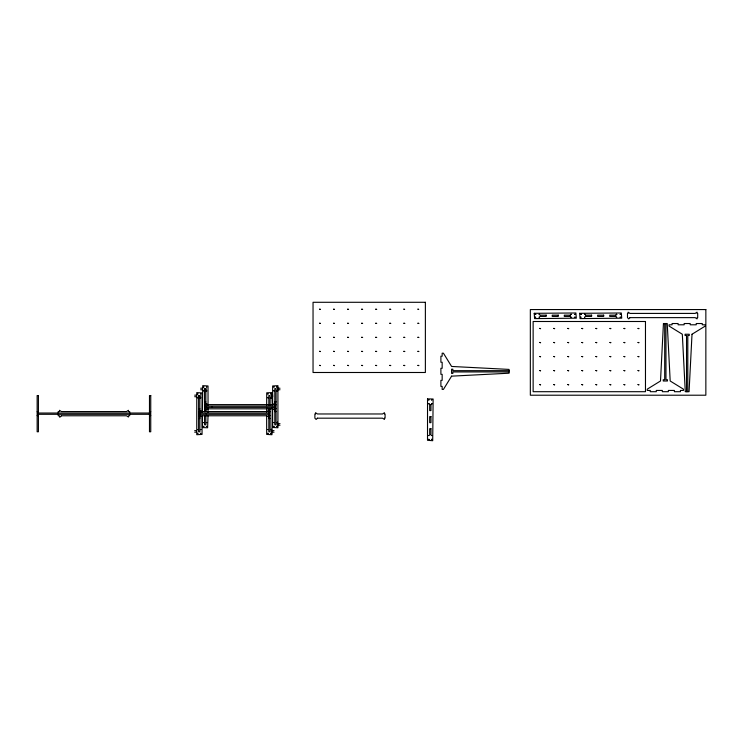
<?xml version="1.0" encoding="UTF-8"?>
<svg xmlns="http://www.w3.org/2000/svg" width="743" height="743" viewBox="0 0 743 743"><rect width="100%" height="100%" fill="white"/><g stroke="black" fill="none" stroke-linecap="round" stroke-linejoin="round"><path stroke-width="1.11" d="M198.622 398.573L198.622 395.555L199.895 395.555L199.895 413.034M199.895 398.573L199.895 395.555M204.594 391.617L204.594 388.598L205.857 388.598L205.857 406.087M205.857 391.617L205.857 388.598M277.529 391.31L277.529 386.666M277.529 426.761L277.529 422.126M509.066 370.673L452.858 370.673L452.858 369.197L451.595 369.197L451.595 373.413L452.858 373.413L452.858 371.937L509.066 371.937M200.666 388.217L202.486 388.217M277.538 388.217L280 388.217M200.666 389.759L202.486 389.759M277.538 389.759L280 389.759M194.694 395.165L196.514 395.165M271.576 395.165L272.802 395.165M194.694 396.716L196.514 396.716M271.576 396.716L272.802 396.716M204.594 401.87L205.857 401.87M274.808 401.87L276.071 401.87M205.857 403.347L207.752 404.61L272.904 404.61L274.808 403.347M205.226 404.61L205.857 404.61M274.808 404.61L275.439 404.61M204.594 404.824L205.857 404.824M274.808 404.824L276.071 404.824M204.594 408.613L205.857 408.613M274.808 408.613L276.071 408.613M198.622 408.817L199.895 408.817M205.226 408.817L205.857 408.817M274.808 408.817L275.439 408.817M205.857 410.09L207.752 408.817L272.904 408.817L274.808 410.09M199.895 410.294L201.79 411.557L266.941 411.557L268.836 410.294M199.254 411.557L199.895 411.557M268.836 411.557L269.468 411.557M274.808 411.557L276.071 411.557M37.15 411.771L38.413 411.771M149.482 411.771L150.745 411.771M198.622 411.771L199.895 411.771M268.836 411.771L270.099 411.771M37.15 415.56L38.413 415.56M149.482 415.56L150.745 415.56M198.622 415.56L199.895 415.56M268.836 415.56L270.099 415.56M199.254 415.774L199.895 415.774M268.836 415.774L269.468 415.774M199.895 417.037L201.79 415.774L266.941 415.774L268.836 417.037M198.622 418.513L199.895 418.513M268.836 418.513L270.099 418.513M277.538 423.668L280 423.668M277.538 425.219L280 425.219M194.694 430.624L196.514 430.624M271.576 430.624L274.028 430.624M194.694 432.166L196.514 432.166M271.576 432.166L274.028 432.166M687.804 391.7L687.804 335.502L689.272 335.502L689.272 334.239L685.065 334.239L685.065 335.502L686.541 335.502L686.541 391.7M665.969 323.53L665.969 379.738L667.446 379.738L667.446 381.001L663.23 381.001L663.23 379.738L664.706 379.738L664.706 323.53M274.808 406.087L274.808 388.598L276.071 388.598L276.071 424.829L274.808 424.829L274.808 407.35M272.625 405.567L272.644 385.97L277.928 385.663L277.928 427.764L272.644 427.466L272.625 407.861M272.272 405.641L271.854 392.601L266.718 392.815L266.653 405.641M272.272 407.935L271.966 434.711L266.672 434.414L266.653 415.959M271.576 393.725L271.576 398.146M271.576 429.185L271.576 433.606M270.099 405.502L270.099 395.555L268.836 395.555L268.836 405.502M270.099 408.631L270.099 431.776L268.836 431.776L268.836 414.297M268.836 408.631L268.836 413.034M266.653 407.935L266.653 412.523M208.04 405.567L208.021 385.97L202.737 385.663L202.421 412.449M208.04 407.861L208.04 412.449M208.04 415.885L207.613 427.782L202.477 427.569L202.421 415.885M205.857 407.35L205.857 411.743M205.857 415.774L205.857 424.829L204.594 424.829L204.594 415.774M204.594 388.598L204.594 411.743M202.068 412.523L202.05 392.917L196.765 392.62L196.765 434.711L202.05 434.414L202.068 415.959M199.895 414.297L199.895 431.776L198.622 431.776L198.622 395.555M663.443 323.53L660.499 381.001L647.227 389.174L647.227 390.437L650.246 390.437L650.246 391.7L656.283 391.7L656.283 390.437L662.319 390.437L662.319 391.7L668.356 391.7L668.356 390.437L674.393 390.437L674.393 391.7L680.439 391.7L680.439 390.437L683.458 390.437L683.458 389.174L670.186 381.001L667.233 323.53L663.443 323.53M692.012 334.239L689.067 391.7L685.278 391.7L682.325 334.239L669.053 326.056L669.053 324.793L672.071 324.793L672.071 323.53L678.108 323.53L678.108 324.793L684.154 324.793L684.154 323.53L690.191 323.53L690.191 324.793L696.228 324.793L696.228 323.53L702.265 323.53L702.265 324.793L705.283 324.793L705.283 326.056L692.012 334.239M197.573 393.892L198.065 393.957L197.582 393.864M197.573 397.756L198.056 397.849L197.592 397.691M197.573 429.519L198.065 429.575L197.573 429.519M197.573 433.373L198.065 433.438L197.582 433.345M200.452 393.892L200.944 393.957L200.461 393.864M200.452 397.756L200.935 397.849L200.471 397.691M200.452 429.519L200.944 429.575L200.452 429.519M200.452 433.373L200.935 433.475L200.461 433.345M203.545 386.945L204.028 387.038L203.554 386.908M203.545 390.799L204.028 390.902L203.563 390.744M203.545 422.563L204.028 422.656L203.554 422.535M203.545 426.426L204.028 426.519L203.563 426.361M206.424 386.945L206.907 387.038L206.433 386.908M206.424 390.799L206.907 390.902L206.443 390.744M206.424 422.563L206.907 422.656L206.433 422.535M206.424 426.426L206.907 426.519L206.443 426.361M267.786 393.892L268.26 393.985L267.786 393.864M267.786 397.756L268.26 397.849L267.796 397.691M267.786 429.519L268.269 429.575L267.786 429.519M267.786 433.373L268.26 433.475L267.786 433.345M270.666 393.892L271.139 393.985L270.666 393.864M270.666 397.756L271.139 397.849L270.666 397.719M270.666 429.519L271.149 429.575L270.666 429.519M270.666 433.373L271.149 433.438L270.666 433.345M273.749 386.945L274.241 387.001L273.758 386.908M273.749 390.799L274.232 390.902L273.768 390.744M273.749 422.563L274.241 422.628L273.758 422.535M273.749 426.426L274.232 426.519L273.768 426.361M276.628 386.945L277.111 387.038L276.637 386.908M276.628 390.799L277.111 390.902L276.647 390.744M276.628 422.563L277.111 422.656L276.637 422.535M276.628 426.426L277.111 426.519L276.647 426.361M428.637 399.873L429.12 399.966L428.646 399.845M428.637 403.737L429.129 403.802L428.637 403.737M428.637 435.5L429.12 435.593L428.655 435.435M428.637 439.354L429.129 439.419L428.637 439.354M431.516 399.873L431.999 399.966L431.525 399.845M431.516 403.737L432.008 403.802L431.516 403.737M431.516 435.5L431.999 435.593L431.534 435.435M431.516 439.354L432.008 439.419L431.516 439.354M535.266 314.326L535.759 314.391L535.266 314.326M535.266 317.205L535.749 317.298L535.276 317.177M539.13 314.326L539.622 314.391L539.13 314.326M539.13 317.205L539.622 317.27L539.139 317.177M570.893 314.326L571.376 314.391L570.893 314.326M570.893 317.205L571.376 317.298L570.903 317.177M574.757 314.326L575.24 314.391L574.757 314.326M574.757 317.205L575.24 317.27L574.757 317.177M580.682 314.326L581.175 314.391L580.682 314.326M580.682 317.205L581.165 317.298L580.692 317.177M584.546 314.326L585.038 314.391L584.546 314.326M584.546 317.205L585.038 317.27L584.555 317.177M616.309 314.326L616.801 314.391L616.309 314.326M616.309 317.205L616.792 317.298L616.318 317.177M620.173 314.326L620.656 314.391L620.173 314.326M620.173 317.205L620.656 317.27L620.182 317.177M206.043 413.6L206.517 413.73L206.043 413.6M212.015 406.653L212.489 406.783L212.015 406.653M319.657 309.199L320.474 309.422L319.657 309.199M319.657 323.242L320.474 323.465L319.657 323.242M319.657 337.285L320.474 337.498L319.657 337.285M319.657 351.328L320.474 351.541L319.657 351.328M319.657 365.37L320.474 365.584L319.657 365.37M333.7 309.199L334.508 309.422L333.7 309.199M333.7 323.242L334.508 323.465L333.7 323.242M333.7 337.285L334.508 337.498L333.7 337.285M333.7 351.328L334.508 351.541L333.7 351.328M333.7 365.37L334.508 365.584L333.7 365.37M347.743 309.199L348.551 309.422L347.743 309.199M347.743 323.242L348.551 323.465L347.743 323.242M347.743 337.285L348.551 337.498L347.743 337.285M347.743 351.328L348.551 351.541L347.743 351.328M347.743 365.37L348.551 365.584L347.743 365.37M361.785 309.199L362.593 309.422L361.785 309.199M361.785 323.242L362.593 323.465L361.785 323.242M361.785 337.285L362.593 337.498L361.785 337.285M361.785 351.328L362.593 351.541L361.785 351.328M361.785 365.37L362.593 365.584L361.785 365.37M375.819 309.199L376.636 309.422L375.819 309.199M375.819 323.242L376.636 323.465L375.819 323.242M375.819 337.285L376.636 337.498L375.819 337.285M375.819 351.328L376.636 351.541L375.819 351.328M375.819 365.37L376.636 365.584L375.819 365.37M389.861 309.199L390.679 309.422L389.861 309.199M389.861 323.242L390.679 323.465L389.861 323.242M389.861 337.285L390.679 337.498L389.861 337.285M389.861 351.328L390.679 351.541L389.861 351.328M389.861 365.37L390.679 365.584L389.861 365.37M403.904 309.199L404.675 309.525L403.951 309.097M403.904 323.242L404.721 323.465L403.904 323.242M403.904 337.285L404.721 337.498L403.904 337.285M403.904 351.328L404.721 351.541L403.904 351.328M403.904 365.37L404.721 365.584L403.904 365.37M417.947 309.199L418.718 309.525L417.993 309.097M417.947 323.242L418.764 323.465L417.947 323.242M417.947 337.285L418.764 337.498L417.947 337.285M417.947 351.328L418.764 351.541L417.947 351.328M417.947 365.37L418.764 365.584L417.947 365.37M427.531 398.898L427.513 440.293L432.705 440.71L433.132 399.01L427.531 398.898M534.208 313.305L534.616 318.608L576.317 318.18L575.899 312.989L534.208 313.305M539.752 328.406L540.57 328.629L539.752 328.406M539.752 342.449L540.57 342.672L539.752 342.449M539.752 356.491L540.57 356.705L539.752 356.491M539.752 370.534L540.57 370.748L539.752 370.534M539.752 384.577L540.57 384.79L539.752 384.577M553.795 328.406L554.612 328.629L553.795 328.406M553.795 342.449L554.612 342.672L553.795 342.449M553.795 356.491L554.612 356.705L553.795 356.491M553.795 370.534L554.612 370.748L553.795 370.534M553.795 384.577L554.612 384.79L553.795 384.577M567.838 328.406L568.655 328.629L567.838 328.406M567.838 342.449L568.655 342.672L567.838 342.449M567.838 356.491L568.655 356.705L567.838 356.491M567.838 370.534L568.655 370.748L567.838 370.534M567.838 384.577L568.655 384.79L567.838 384.577M579.624 313.305L580.032 318.608L621.733 318.18L621.315 312.989L579.624 313.305M581.88 328.406L582.688 328.629L581.88 328.406M581.88 342.449L582.688 342.672L581.88 342.449M581.88 356.491L582.688 356.705L581.88 356.491M581.88 370.534L582.688 370.748L581.88 370.534M581.88 384.577L582.688 384.79L581.88 384.577M595.923 328.406L596.731 328.629L595.923 328.406M595.923 342.449L596.731 342.672L595.923 342.449M595.923 356.491L596.731 356.705L595.923 356.491M595.923 370.534L596.731 370.748L595.923 370.534M595.923 384.577L596.731 384.79L595.923 384.577M609.966 328.406L610.774 328.629L609.966 328.406M609.966 342.449L610.774 342.672L609.966 342.449M609.966 356.491L610.774 356.705L609.966 356.491M609.966 370.534L610.774 370.748L609.966 370.534M609.966 384.577L610.774 384.79L609.966 384.577M623.999 328.406L624.817 328.629L623.999 328.406M623.999 342.449L624.817 342.672L623.999 342.449M623.999 356.491L624.817 356.705L623.999 356.491M623.999 370.534L624.817 370.748L623.999 370.534M623.999 384.577L624.817 384.79L623.999 384.577M638.042 328.406L638.859 328.629L638.042 328.406M638.042 342.449L638.859 342.672L638.042 342.449M638.042 356.491L638.859 356.705L638.042 356.491M638.042 370.534L638.859 370.748L638.042 370.534M638.042 384.577L638.859 384.79L638.042 384.577M451.595 376.153L443.422 389.416L442.159 389.416L442.159 386.397L440.896 386.397L440.896 380.36L442.159 380.36L442.159 374.323L440.896 374.323L440.896 368.287L442.159 368.287L442.159 362.25L440.896 362.25L440.896 356.213L442.159 356.213L442.159 353.194L443.422 353.194L451.595 366.457L509.066 369.41L509.066 373.2L451.595 376.153M61.372 415.774L60.109 417.037L59.477 417.037L59.477 415.774L58.214 415.774L58.214 411.557L59.477 411.557L59.477 410.294L61.372 411.557L126.524 411.557L128.418 410.294L128.418 411.557L129.681 411.557L129.681 415.774L128.418 415.774L128.418 417.037L126.524 415.774L61.372 415.774M317.41 418.179L316.146 419.442L314.883 418.179L314.883 413.972L315.515 413.972L315.515 412.699L317.41 413.972L382.561 413.972L384.456 412.699L384.456 413.972L385.088 413.972L385.088 418.179L384.456 418.179L384.456 419.442L382.561 418.179L317.41 418.179M630.008 317.632L628.745 318.896L627.482 317.632L627.482 313.416L628.114 313.416L628.114 312.153L630.008 313.416L695.169 313.416L697.064 312.153L697.064 313.416L697.696 313.416L697.696 317.632L697.064 317.632L697.064 318.896L695.169 317.632L630.008 317.632M425.377 302.29L313.044 302.29L313.044 372.494L425.377 372.494L425.377 302.29M705.85 309.562L530.335 309.562L530.335 395.211L705.85 395.211L705.85 309.562M546.198 315.162L540.161 315.162L540.161 316.425L546.198 316.425L546.198 315.162M558.272 315.162L552.235 315.162L552.235 316.425L558.272 316.425L558.272 315.162M570.355 315.162L564.308 315.162L564.308 316.425L570.355 316.425L570.355 315.162M591.614 315.162L585.577 315.162L585.577 316.425L591.614 316.425L591.614 315.162M603.688 315.162L597.651 315.162L597.651 316.425L603.688 316.425L603.688 315.162M615.771 315.162L609.734 315.162L609.734 316.425L615.771 316.425L615.771 315.162M645.472 321.496L533.14 321.496L533.14 391.7L645.472 391.7L645.472 321.496M38.413 395.555L37.15 395.555L37.15 431.776L38.413 431.776L38.413 395.555M150.745 395.555L149.482 395.555L149.482 431.776L150.745 431.776L150.745 395.555M430.959 404.554L429.686 404.554L429.686 410.591L430.959 410.591L430.959 404.554M275.439 406.087L205.226 406.087L205.226 407.35L275.439 407.35L275.439 406.087M150.114 413.034L37.782 413.034L37.782 414.297L150.114 414.297L150.114 413.034M269.468 413.034L199.254 413.034L199.254 414.297L269.468 414.297L269.468 413.034M430.959 416.628L429.686 416.628L429.686 422.665L430.959 422.665L430.959 416.628M430.959 428.702L429.686 428.702L429.686 434.739L430.959 434.739L430.959 428.702"/></g></svg>
